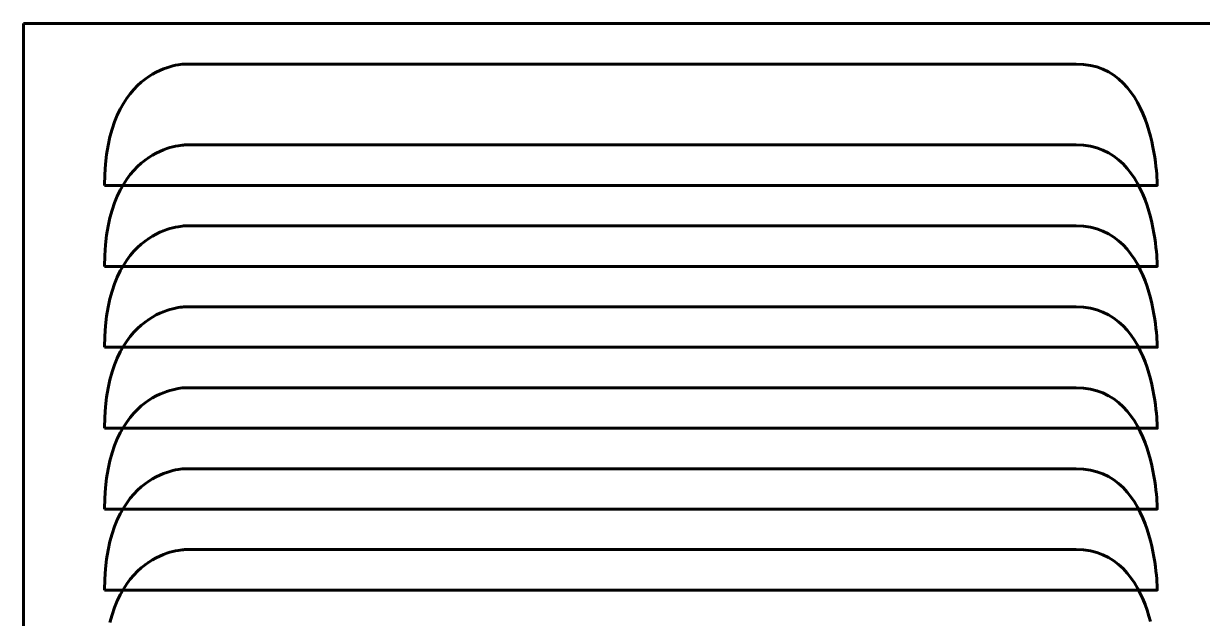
# Model space of a CAD drawing. Header units: millimetres. Extents: x -116965 to 323937, y 291661 to 566926.
# Drawn here: x -28319.1 to -28062.9, y 340233.4 to 340362.8 of the extents above; entities that cross this region are included whole.
import ezdxf

# ---------------------------------------------------------------- set-up
doc = ezdxf.new("R2010")
doc.units = ezdxf.units.MM
doc.layers.get('0').update_dxf_attribs({"lineweight": 18})
doc.layers.add('C00-00-00', color=7, linetype='Continuous')

# ---------------------------------------------------------------- blocks, each defined once
blk = doc.blocks.new('fan1')
at = {"layer": 'C00-00-00', "lineweight": 60}
for points in [[(66482.46, 350162.92), (66746.42, 350162.92), (66746.42, 349898.96), (66482.46, 349898.96)], [(66500.06, 350127.73), (66500.11, 350130.13), (66500.25, 350132.38), (66500.49, 350134.48), (66500.81, 350136.44), (66501.21, 350138.27), (66501.68, 350139.97), (66502.21, 350141.54), (66502.81, 350142.99), (66503.45, 350144.33), (66504.14, 350145.55), (66504.87, 350146.67), (66505.62, 350147.68), (66506.41, 350148.6), (66507.21, 350149.43), (66508.03, 350150.17), (66508.86, 350150.83), (66509.68, 350151.41), (66510.5, 350151.92), (66511.3, 350152.36), (66512.09, 350152.74), (66512.85, 350153.06), (66513.57, 350153.32), (66514.26, 350153.54), (66514.9, 350153.72), (66515.5, 350153.85), (66516.03, 350153.95), (66516.5, 350154.03), (66516.9, 350154.08), (66517.22, 350154.11), (66517.46, 350154.12), (66517.6, 350154.13), (66517.65, 350154.13), (66517.79, 350154.13), (66518.21, 350154.13), (66518.89, 350154.13), (66519.83, 350154.13), (66521.01, 350154.13), (66522.44, 350154.13), (66524.09, 350154.13), (66525.97, 350154.13), (66528.06, 350154.13), (66530.35, 350154.13), (66532.84, 350154.13), (66535.52, 350154.13), (66538.37, 350154.13), (66541.39, 350154.13), (66544.57, 350154.13), (66547.9, 350154.13), (66551.37, 350154.13), (66554.98, 350154.13), (66558.7, 350154.13), (66562.55, 350154.13), (66566.5, 350154.13), (66570.55, 350154.13), (66574.68, 350154.13), (66578.9, 350154.13), (66583.19, 350154.13), (66587.54, 350154.13), (66591.94, 350154.13), (66596.39, 350154.13), (66600.87, 350154.13), (66605.38, 350154.13), (66609.9, 350154.13), (66614.44, 350154.13), (66618.97, 350154.13), (66623.5, 350154.13), (66628.01, 350154.13), (66632.49, 350154.13), (66636.94, 350154.13), (66641.34, 350154.13), (66645.69, 350154.13), (66649.98, 350154.13), (66654.19, 350154.13), (66658.33, 350154.13), (66662.38, 350154.13), (66666.33, 350154.13), (66670.17, 350154.13), (66673.9, 350154.13), (66677.51, 350154.13), (66680.98, 350154.13), (66684.31, 350154.13), (66687.49, 350154.13), (66690.51, 350154.13), (66693.36, 350154.13), (66696.04, 350154.13), (66698.52, 350154.13), (66700.82, 350154.13), (66702.91, 350154.13), (66704.78, 350154.13), (66706.44, 350154.13), (66707.87, 350154.13), (66709.05, 350154.13), (66709.99, 350154.13), (66710.67, 350154.13), (66711.08, 350154.13), (66711.23, 350154.13), (66712.82, 350154.05), (66714.32, 350153.83), (66715.72, 350153.48), (66717.03, 350152.99), (66718.25, 350152.4), (66719.38, 350151.69), (66720.43, 350150.89), (66721.4, 350150), (66722.29, 350149.04), (66723.1, 350148.01), (66723.85, 350146.92), (66724.53, 350145.78), (66725.14, 350144.6), (66725.69, 350143.39), (66726.18, 350142.17), (66726.62, 350140.93), (66727.01, 350139.69), (66727.35, 350138.47), (66727.64, 350137.26), (66727.89, 350136.08), (66728.11, 350134.94), (66728.28, 350133.85), (66728.43, 350132.82), (66728.55, 350131.86), (66728.64, 350130.97), (66728.71, 350130.17), (66728.75, 350129.46), (66728.79, 350128.87), (66728.81, 350128.38), (66728.82, 350128.03), (66728.82, 350127.81), (66728.82, 350127.73), (66728.78, 350127.73), (66728.66, 350127.73), (66728.45, 350127.73), (66728.16, 350127.73), (66727.8, 350127.73), (66727.36, 350127.73), (66726.84, 350127.73), (66726.25, 350127.73), (66725.59, 350127.73), (66724.85, 350127.73), (66724.04, 350127.73), (66723.17, 350127.73), (66722.22, 350127.73), (66721.21, 350127.73), (66720.13, 350127.73), (66718.99, 350127.73), (66717.79, 350127.73), (66716.52, 350127.73), (66715.2, 350127.73), (66713.81, 350127.73), (66712.37, 350127.73), (66710.87, 350127.73), (66709.32, 350127.73), (66707.71, 350127.73), (66706.05, 350127.73), (66704.34, 350127.73), (66702.58, 350127.73), (66700.77, 350127.73), (66698.91, 350127.73), (66697.01, 350127.73), (66695.07, 350127.73), (66693.08, 350127.73), (66691.05, 350127.73), (66688.97, 350127.73), (66686.86, 350127.73), (66684.71, 350127.73), (66682.53, 350127.73), (66680.31, 350127.73), (66678.05, 350127.73), (66675.76, 350127.73), (66673.44, 350127.73), (66671.09, 350127.73), (66668.72, 350127.73), (66666.31, 350127.73), (66663.88, 350127.73), (66661.42, 350127.73), (66658.94, 350127.73), (66656.44, 350127.73), (66653.92, 350127.73), (66651.37, 350127.73), (66648.81, 350127.73), (66646.23, 350127.73), (66643.64, 350127.73), (66641.03, 350127.73), (66638.41, 350127.73), (66635.77, 350127.73), (66633.13, 350127.73), (66630.48, 350127.73), (66627.82, 350127.73), (66625.15, 350127.73), (66622.48, 350127.73), (66619.8, 350127.73), (66617.12, 350127.73), (66614.44, 350127.73), (66611.76, 350127.73), (66609.08, 350127.73), (66606.4, 350127.73), (66603.73, 350127.73), (66601.06, 350127.73), (66598.4, 350127.73), (66595.75, 350127.73), (66593.1, 350127.73), (66590.47, 350127.73), (66587.85, 350127.73), (66585.24, 350127.73), (66582.65, 350127.73), (66580.07, 350127.73), (66577.51, 350127.73), (66574.96, 350127.73), (66572.44, 350127.73), (66569.94, 350127.73), (66567.46, 350127.73), (66565, 350127.73), (66562.57, 350127.73), (66560.16, 350127.73), (66557.78, 350127.73), (66555.43, 350127.73), (66553.12, 350127.73), (66550.83, 350127.73), (66548.57, 350127.73), (66546.35, 350127.73), (66544.17, 350127.73), (66542.02, 350127.73), (66539.9, 350127.73), (66537.83, 350127.73), (66535.8, 350127.73), (66533.81, 350127.73), (66531.87, 350127.73), (66529.96, 350127.73), (66528.11, 350127.73), (66526.3, 350127.73), (66524.54, 350127.73), (66522.83, 350127.73), (66521.17, 350127.73), (66519.56, 350127.73), (66518.01, 350127.73), (66516.51, 350127.73), (66515.07, 350127.73), (66513.68, 350127.73), (66512.36, 350127.73), (66511.09, 350127.73), (66509.89, 350127.73), (66508.75, 350127.73), (66507.67, 350127.73), (66506.66, 350127.73), (66505.71, 350127.73), (66504.84, 350127.73), (66504.03, 350127.73), (66503.29, 350127.73), (66502.63, 350127.73), (66502.03, 350127.73), (66501.52, 350127.73), (66501.08, 350127.73), (66500.71, 350127.73), (66500.43, 350127.73), (66500.22, 350127.73), (66500.1, 350127.73)], [(66500.06, 350110.13), (66500.11, 350112.53), (66500.25, 350114.78), (66500.49, 350116.89), (66500.81, 350118.85), (66501.21, 350120.68), (66501.68, 350122.37), (66502.21, 350123.95), (66502.81, 350125.4), (66503.45, 350126.73), (66504.14, 350127.95), (66504.87, 350129.07), (66505.62, 350130.09), (66506.41, 350131.01), (66507.21, 350131.83), (66508.03, 350132.57), (66508.86, 350133.23), (66509.68, 350133.81), (66510.5, 350134.32), (66511.3, 350134.76), (66512.09, 350135.14), (66512.85, 350135.46), (66513.57, 350135.73), (66514.26, 350135.95), (66514.9, 350136.12), (66515.5, 350136.26), (66516.03, 350136.36), (66516.5, 350136.43), (66516.9, 350136.48), (66517.22, 350136.51), (66517.46, 350136.53), (66517.6, 350136.53), (66517.65, 350136.53), (66517.79, 350136.53), (66518.21, 350136.53), (66518.89, 350136.53), (66519.83, 350136.53), (66521.01, 350136.53), (66522.44, 350136.53), (66524.09, 350136.53), (66525.97, 350136.53), (66528.06, 350136.53), (66530.35, 350136.53), (66532.84, 350136.53), (66535.52, 350136.53), (66538.37, 350136.53), (66541.39, 350136.53), (66544.57, 350136.53), (66547.9, 350136.53), (66551.37, 350136.53), (66554.98, 350136.53), (66558.7, 350136.53), (66562.55, 350136.53), (66566.5, 350136.53), (66570.55, 350136.53), (66574.68, 350136.53), (66578.9, 350136.53), (66583.19, 350136.53), (66587.54, 350136.53), (66591.94, 350136.53), (66596.39, 350136.53), (66600.87, 350136.53), (66605.38, 350136.53), (66609.9, 350136.53), (66614.44, 350136.53), (66618.97, 350136.53), (66623.5, 350136.53), (66628.01, 350136.53), (66632.49, 350136.53), (66636.94, 350136.53), (66641.34, 350136.53), (66645.69, 350136.53), (66649.98, 350136.53), (66654.19, 350136.53), (66658.33, 350136.53), (66662.38, 350136.53), (66666.33, 350136.53), (66670.17, 350136.53), (66673.9, 350136.53), (66677.51, 350136.53), (66680.98, 350136.53), (66684.31, 350136.53), (66687.49, 350136.53), (66690.51, 350136.53), (66693.36, 350136.53), (66696.04, 350136.53), (66698.52, 350136.53), (66700.82, 350136.53), (66702.91, 350136.53), (66704.78, 350136.53), (66706.44, 350136.53), (66707.87, 350136.53), (66709.05, 350136.53), (66709.99, 350136.53), (66710.67, 350136.53), (66711.08, 350136.53), (66711.23, 350136.53), (66712.82, 350136.46), (66714.32, 350136.24), (66715.72, 350135.88), (66717.03, 350135.4), (66718.25, 350134.8), (66719.38, 350134.1), (66720.43, 350133.3), (66721.4, 350132.41), (66722.29, 350131.44), (66723.1, 350130.41), (66723.85, 350129.32), (66724.53, 350128.18), (66725.14, 350127), (66725.69, 350125.8), (66726.18, 350124.57), (66726.62, 350123.33), (66727.01, 350122.1), (66727.35, 350120.87), (66727.64, 350119.67), (66727.89, 350118.49), (66728.11, 350117.35), (66728.28, 350116.26), (66728.43, 350115.22), (66728.55, 350114.26), (66728.64, 350113.37), (66728.71, 350112.57), (66728.75, 350111.87), (66728.79, 350111.27), (66728.81, 350110.79), (66728.82, 350110.43), (66728.82, 350110.21), (66728.82, 350110.13), (66728.78, 350110.13), (66728.66, 350110.13), (66728.45, 350110.13), (66728.16, 350110.13), (66727.8, 350110.13), (66727.36, 350110.13), (66726.84, 350110.13), (66726.25, 350110.13), (66725.59, 350110.13), (66724.85, 350110.13), (66724.04, 350110.13), (66723.17, 350110.13), (66722.22, 350110.13), (66721.21, 350110.13), (66720.13, 350110.13), (66718.99, 350110.13), (66717.79, 350110.13), (66716.52, 350110.13), (66715.2, 350110.13), (66713.81, 350110.13), (66712.37, 350110.13), (66710.87, 350110.13), (66709.32, 350110.13), (66707.71, 350110.13), (66706.05, 350110.13), (66704.34, 350110.13), (66702.58, 350110.13), (66700.77, 350110.13), (66698.91, 350110.13), (66697.01, 350110.13), (66695.07, 350110.13), (66693.08, 350110.13), (66691.05, 350110.13), (66688.97, 350110.13), (66686.86, 350110.13), (66684.71, 350110.13), (66682.53, 350110.13), (66680.31, 350110.13), (66678.05, 350110.13), (66675.76, 350110.13), (66673.44, 350110.13), (66671.09, 350110.13), (66668.72, 350110.13), (66666.31, 350110.13), (66663.88, 350110.13), (66661.42, 350110.13), (66658.94, 350110.13), (66656.44, 350110.13), (66653.92, 350110.13), (66651.37, 350110.13), (66648.81, 350110.13), (66646.23, 350110.13), (66643.64, 350110.13), (66641.03, 350110.13), (66638.41, 350110.13), (66635.77, 350110.13), (66633.13, 350110.13), (66630.48, 350110.13), (66627.82, 350110.13), (66625.15, 350110.13), (66622.48, 350110.13), (66619.8, 350110.13), (66617.12, 350110.13), (66614.44, 350110.13), (66611.76, 350110.13), (66609.08, 350110.13), (66606.4, 350110.13), (66603.73, 350110.13), (66601.06, 350110.13), (66598.4, 350110.13), (66595.75, 350110.13), (66593.1, 350110.13), (66590.47, 350110.13), (66587.85, 350110.13), (66585.24, 350110.13), (66582.65, 350110.13), (66580.07, 350110.13), (66577.51, 350110.13), (66574.96, 350110.13), (66572.44, 350110.13), (66569.94, 350110.13), (66567.46, 350110.13), (66565, 350110.13), (66562.57, 350110.13), (66560.16, 350110.13), (66557.78, 350110.13), (66555.43, 350110.13), (66553.12, 350110.13), (66550.83, 350110.13), (66548.57, 350110.13), (66546.35, 350110.13), (66544.17, 350110.13), (66542.02, 350110.13), (66539.9, 350110.13), (66537.83, 350110.13), (66535.8, 350110.13), (66533.81, 350110.13), (66531.87, 350110.13), (66529.96, 350110.13), (66528.11, 350110.13), (66526.3, 350110.13), (66524.54, 350110.13), (66522.83, 350110.13), (66521.17, 350110.13), (66519.56, 350110.13), (66518.01, 350110.13), (66516.51, 350110.13), (66515.07, 350110.13), (66513.68, 350110.13), (66512.36, 350110.13), (66511.09, 350110.13), (66509.89, 350110.13), (66508.75, 350110.13), (66507.67, 350110.13), (66506.66, 350110.13), (66505.71, 350110.13), (66504.84, 350110.13), (66504.03, 350110.13), (66503.29, 350110.13), (66502.63, 350110.13), (66502.03, 350110.13), (66501.52, 350110.13), (66501.08, 350110.13), (66500.71, 350110.13), (66500.43, 350110.13), (66500.22, 350110.13), (66500.1, 350110.13)], [(66500.06, 350092.54), (66500.11, 350094.94), (66500.25, 350097.18), (66500.49, 350099.29), (66500.81, 350101.25), (66501.21, 350103.08), (66501.68, 350104.77), (66502.21, 350106.35), (66502.81, 350107.8), (66503.45, 350109.13), (66504.14, 350110.35), (66504.87, 350111.47), (66505.62, 350112.49), (66506.41, 350113.41), (66507.21, 350114.23), (66508.03, 350114.97), (66508.86, 350115.63), (66509.68, 350116.21), (66510.5, 350116.72), (66511.3, 350117.16), (66512.09, 350117.54), (66512.85, 350117.86), (66513.57, 350118.12), (66514.26, 350118.34), (66514.9, 350118.52), (66515.5, 350118.65), (66516.03, 350118.76), (66516.5, 350118.83), (66516.9, 350118.88), (66517.22, 350118.91), (66517.46, 350118.92), (66517.6, 350118.93), (66517.65, 350118.93), (66517.79, 350118.93), (66518.21, 350118.93), (66518.89, 350118.93), (66519.83, 350118.93), (66521.01, 350118.93), (66522.44, 350118.93), (66524.09, 350118.93), (66525.97, 350118.93), (66528.06, 350118.93), (66530.35, 350118.93), (66532.84, 350118.93), (66535.52, 350118.93), (66538.37, 350118.93), (66541.39, 350118.93), (66544.57, 350118.93), (66547.9, 350118.93), (66551.37, 350118.93), (66554.98, 350118.93), (66558.7, 350118.93), (66562.55, 350118.93), (66566.5, 350118.93), (66570.55, 350118.93), (66574.68, 350118.93), (66578.9, 350118.93), (66583.19, 350118.93), (66587.54, 350118.93), (66591.94, 350118.93), (66596.39, 350118.93), (66600.87, 350118.93), (66605.38, 350118.93), (66609.9, 350118.93), (66614.44, 350118.93), (66618.97, 350118.93), (66623.5, 350118.93), (66628.01, 350118.93), (66632.49, 350118.93), (66636.94, 350118.93), (66641.34, 350118.93), (66645.69, 350118.93), (66649.98, 350118.93), (66654.19, 350118.93), (66658.33, 350118.93), (66662.38, 350118.93), (66666.33, 350118.93), (66670.17, 350118.93), (66673.9, 350118.93), (66677.51, 350118.93), (66680.98, 350118.93), (66684.31, 350118.93), (66687.49, 350118.93), (66690.51, 350118.93), (66693.36, 350118.93), (66696.04, 350118.93), (66698.52, 350118.93), (66700.82, 350118.93), (66702.91, 350118.93), (66704.78, 350118.93), (66706.44, 350118.93), (66707.87, 350118.93), (66709.05, 350118.93), (66709.99, 350118.93), (66710.67, 350118.93), (66711.08, 350118.93), (66711.23, 350118.93), (66712.82, 350118.85), (66714.32, 350118.63), (66715.72, 350118.28), (66717.03, 350117.8), (66718.25, 350117.2), (66719.38, 350116.49), (66720.43, 350115.69), (66721.4, 350114.81), (66722.29, 350113.84), (66723.1, 350112.81), (66723.85, 350111.72), (66724.53, 350110.58), (66725.14, 350109.4), (66725.69, 350108.2), (66726.18, 350106.97), (66726.62, 350105.73), (66727.01, 350104.5), (66727.35, 350103.27), (66727.64, 350102.07), (66727.89, 350100.89), (66728.11, 350099.75), (66728.28, 350098.66), (66728.43, 350097.63), (66728.55, 350096.66), (66728.64, 350095.77), (66728.71, 350094.97), (66728.75, 350094.27), (66728.79, 350093.67), (66728.81, 350093.19), (66728.82, 350092.84), (66728.82, 350092.61), (66728.82, 350092.54), (66728.78, 350092.54), (66728.66, 350092.54), (66728.45, 350092.54), (66728.16, 350092.54), (66727.8, 350092.54), (66727.36, 350092.54), (66726.84, 350092.54), (66726.25, 350092.54), (66725.59, 350092.54), (66724.85, 350092.54), (66724.04, 350092.54), (66723.17, 350092.54), (66722.22, 350092.54), (66721.21, 350092.54), (66720.13, 350092.54), (66718.99, 350092.54), (66717.79, 350092.54), (66716.52, 350092.54), (66715.2, 350092.54), (66713.81, 350092.54), (66712.37, 350092.54), (66710.87, 350092.54), (66709.32, 350092.54), (66707.71, 350092.54), (66706.05, 350092.54), (66704.34, 350092.54), (66702.58, 350092.54), (66700.77, 350092.54), (66698.91, 350092.54), (66697.01, 350092.54), (66695.07, 350092.54), (66693.08, 350092.54), (66691.05, 350092.54), (66688.97, 350092.54), (66686.86, 350092.54), (66684.71, 350092.54), (66682.53, 350092.54), (66680.31, 350092.54), (66678.05, 350092.54), (66675.76, 350092.54), (66673.44, 350092.54), (66671.09, 350092.54), (66668.72, 350092.54), (66666.31, 350092.54), (66663.88, 350092.54), (66661.42, 350092.54), (66658.94, 350092.54), (66656.44, 350092.54), (66653.92, 350092.54), (66651.37, 350092.54), (66648.81, 350092.54), (66646.23, 350092.54), (66643.64, 350092.54), (66641.03, 350092.54), (66638.41, 350092.54), (66635.77, 350092.54), (66633.13, 350092.54), (66630.48, 350092.54), (66627.82, 350092.54), (66625.15, 350092.54), (66622.48, 350092.54), (66619.8, 350092.54), (66617.12, 350092.54), (66614.44, 350092.54), (66611.76, 350092.54), (66609.08, 350092.54), (66606.4, 350092.54), (66603.73, 350092.54), (66601.06, 350092.54), (66598.4, 350092.54), (66595.75, 350092.54), (66593.1, 350092.54), (66590.47, 350092.54), (66587.85, 350092.54), (66585.24, 350092.54), (66582.65, 350092.54), (66580.07, 350092.54), (66577.51, 350092.54), (66574.96, 350092.54), (66572.44, 350092.54), (66569.94, 350092.54), (66567.46, 350092.54), (66565, 350092.54), (66562.57, 350092.54), (66560.16, 350092.54), (66557.78, 350092.54), (66555.43, 350092.54), (66553.12, 350092.54), (66550.83, 350092.54), (66548.57, 350092.54), (66546.35, 350092.54), (66544.17, 350092.54), (66542.02, 350092.54), (66539.9, 350092.54), (66537.83, 350092.54), (66535.8, 350092.54), (66533.81, 350092.54), (66531.87, 350092.54), (66529.96, 350092.54), (66528.11, 350092.54), (66526.3, 350092.54), (66524.54, 350092.54), (66522.83, 350092.54), (66521.17, 350092.54), (66519.56, 350092.54), (66518.01, 350092.54), (66516.51, 350092.54), (66515.07, 350092.54), (66513.68, 350092.54), (66512.36, 350092.54), (66511.09, 350092.54), (66509.89, 350092.54), (66508.75, 350092.54), (66507.67, 350092.54), (66506.66, 350092.54), (66505.71, 350092.54), (66504.84, 350092.54), (66504.03, 350092.54), (66503.29, 350092.54), (66502.63, 350092.54), (66502.03, 350092.54), (66501.52, 350092.54), (66501.08, 350092.54), (66500.71, 350092.54), (66500.43, 350092.54), (66500.22, 350092.54), (66500.1, 350092.54)], [(66500.06, 350074.94), (66500.11, 350077.33), (66500.25, 350079.58), (66500.49, 350081.69), (66500.81, 350083.65), (66501.21, 350085.48), (66501.68, 350087.17), (66502.21, 350088.75), (66502.81, 350090.2), (66503.45, 350091.53), (66504.14, 350092.76), (66504.87, 350093.87), (66505.62, 350094.89), (66506.41, 350095.81), (66507.21, 350096.64), (66508.03, 350097.38), (66508.86, 350098.03), (66509.68, 350098.61), (66510.5, 350099.12), (66511.3, 350099.56), (66512.09, 350099.94), (66512.85, 350100.26), (66513.57, 350100.53), (66514.26, 350100.75), (66514.9, 350100.92), (66515.5, 350101.06), (66516.03, 350101.16), (66516.5, 350101.23), (66516.9, 350101.28), (66517.22, 350101.31), (66517.46, 350101.33), (66517.6, 350101.33), (66517.65, 350101.33), (66517.79, 350101.33), (66518.21, 350101.33), (66518.89, 350101.33), (66519.83, 350101.33), (66521.01, 350101.33), (66522.44, 350101.33), (66524.09, 350101.33), (66525.97, 350101.33), (66528.06, 350101.33), (66530.35, 350101.33), (66532.84, 350101.33), (66535.52, 350101.33), (66538.37, 350101.33), (66541.39, 350101.33), (66544.57, 350101.33), (66547.9, 350101.33), (66551.37, 350101.33), (66554.98, 350101.33), (66558.7, 350101.33), (66562.55, 350101.33), (66566.5, 350101.33), (66570.55, 350101.33), (66574.68, 350101.33), (66578.9, 350101.33), (66583.19, 350101.33), (66587.54, 350101.33), (66591.94, 350101.33), (66596.39, 350101.33), (66600.87, 350101.33), (66605.38, 350101.33), (66609.9, 350101.33), (66614.44, 350101.33), (66618.97, 350101.33), (66623.5, 350101.33), (66628.01, 350101.33), (66632.49, 350101.33), (66636.94, 350101.33), (66641.34, 350101.33), (66645.69, 350101.33), (66649.98, 350101.33), (66654.19, 350101.33), (66658.33, 350101.33), (66662.38, 350101.33), (66666.33, 350101.33), (66670.17, 350101.33), (66673.9, 350101.33), (66677.51, 350101.33), (66680.98, 350101.33), (66684.31, 350101.33), (66687.49, 350101.33), (66690.51, 350101.33), (66693.36, 350101.33), (66696.04, 350101.33), (66698.52, 350101.33), (66700.82, 350101.33), (66702.91, 350101.33), (66704.78, 350101.33), (66706.44, 350101.33), (66707.87, 350101.33), (66709.05, 350101.33), (66709.99, 350101.33), (66710.67, 350101.33), (66711.08, 350101.33), (66711.23, 350101.33), (66712.82, 350101.26), (66714.32, 350101.04), (66715.72, 350100.68), (66717.03, 350100.2), (66718.25, 350099.6), (66719.38, 350098.9), (66720.43, 350098.1), (66721.4, 350097.21), (66722.29, 350096.24), (66723.1, 350095.21), (66723.85, 350094.12), (66724.53, 350092.98), (66725.14, 350091.8), (66725.69, 350090.6), (66726.18, 350089.37), (66726.62, 350088.13), (66727.01, 350086.9), (66727.35, 350085.67), (66727.64, 350084.47), (66727.89, 350083.29), (66728.11, 350082.15), (66728.28, 350081.06), (66728.43, 350080.03), (66728.55, 350079.06), (66728.64, 350078.17), (66728.71, 350077.37), (66728.75, 350076.67), (66728.79, 350076.07), (66728.81, 350075.59), (66728.82, 350075.23), (66728.82, 350075.01), (66728.82, 350074.94), (66728.78, 350074.94), (66728.66, 350074.94), (66728.45, 350074.94), (66728.16, 350074.94), (66727.8, 350074.94), (66727.36, 350074.94), (66726.84, 350074.94), (66726.25, 350074.94), (66725.59, 350074.94), (66724.85, 350074.94), (66724.04, 350074.94), (66723.17, 350074.94), (66722.22, 350074.94), (66721.21, 350074.94), (66720.13, 350074.94), (66718.99, 350074.94), (66717.79, 350074.94), (66716.52, 350074.94), (66715.2, 350074.94), (66713.81, 350074.94), (66712.37, 350074.94), (66710.87, 350074.94), (66709.32, 350074.94), (66707.71, 350074.94), (66706.05, 350074.94), (66704.34, 350074.94), (66702.58, 350074.94), (66700.77, 350074.94), (66698.91, 350074.94), (66697.01, 350074.94), (66695.07, 350074.94), (66693.08, 350074.94), (66691.05, 350074.94), (66688.97, 350074.94), (66686.86, 350074.94), (66684.71, 350074.94), (66682.53, 350074.94), (66680.31, 350074.94), (66678.05, 350074.94), (66675.76, 350074.94), (66673.44, 350074.94), (66671.09, 350074.94), (66668.72, 350074.94), (66666.31, 350074.94), (66663.88, 350074.94), (66661.42, 350074.94), (66658.94, 350074.94), (66656.44, 350074.94), (66653.92, 350074.94), (66651.37, 350074.94), (66648.81, 350074.94), (66646.23, 350074.94), (66643.64, 350074.94), (66641.03, 350074.94), (66638.41, 350074.94), (66635.77, 350074.94), (66633.13, 350074.94), (66630.48, 350074.94), (66627.82, 350074.94), (66625.15, 350074.94), (66622.48, 350074.94), (66619.8, 350074.94), (66617.12, 350074.94), (66614.44, 350074.94), (66611.76, 350074.94), (66609.08, 350074.94), (66606.4, 350074.94), (66603.73, 350074.94), (66601.06, 350074.94), (66598.4, 350074.94), (66595.75, 350074.94), (66593.1, 350074.94), (66590.47, 350074.94), (66587.85, 350074.94), (66585.24, 350074.94), (66582.65, 350074.94), (66580.07, 350074.94), (66577.51, 350074.94), (66574.96, 350074.94), (66572.44, 350074.94), (66569.94, 350074.94), (66567.46, 350074.94), (66565, 350074.94), (66562.57, 350074.94), (66560.16, 350074.94), (66557.78, 350074.94), (66555.43, 350074.94), (66553.12, 350074.94), (66550.83, 350074.94), (66548.57, 350074.94), (66546.35, 350074.94), (66544.17, 350074.94), (66542.02, 350074.94), (66539.9, 350074.94), (66537.83, 350074.94), (66535.8, 350074.94), (66533.81, 350074.94), (66531.87, 350074.94), (66529.96, 350074.94), (66528.11, 350074.94), (66526.3, 350074.94), (66524.54, 350074.94), (66522.83, 350074.94), (66521.17, 350074.94), (66519.56, 350074.94), (66518.01, 350074.94), (66516.51, 350074.94), (66515.07, 350074.94), (66513.68, 350074.94), (66512.36, 350074.94), (66511.09, 350074.94), (66509.89, 350074.94), (66508.75, 350074.94), (66507.67, 350074.94), (66506.66, 350074.94), (66505.71, 350074.94), (66504.84, 350074.94), (66504.03, 350074.94), (66503.29, 350074.94), (66502.63, 350074.94), (66502.03, 350074.94), (66501.52, 350074.94), (66501.08, 350074.94), (66500.71, 350074.94), (66500.43, 350074.94), (66500.22, 350074.94), (66500.1, 350074.94)], [(66500.06, 350057.34), (66500.11, 350059.74), (66500.25, 350061.99), (66500.49, 350064.09), (66500.81, 350066.05), (66501.21, 350067.88), (66501.68, 350069.58), (66502.21, 350071.15), (66502.81, 350072.6), (66503.45, 350073.94), (66504.14, 350075.16), (66504.87, 350076.28), (66505.62, 350077.29), (66506.41, 350078.21), (66507.21, 350079.04), (66508.03, 350079.78), (66508.86, 350080.44), (66509.68, 350081.02), (66510.5, 350081.53), (66511.3, 350081.97), (66512.09, 350082.35), (66512.85, 350082.67), (66513.57, 350082.93), (66514.26, 350083.15), (66514.9, 350083.32), (66515.5, 350083.46), (66516.03, 350083.56), (66516.5, 350083.64), (66516.9, 350083.69), (66517.22, 350083.72), (66517.46, 350083.73), (66517.6, 350083.74), (66517.65, 350083.74), (66517.79, 350083.74), (66518.21, 350083.74), (66518.89, 350083.74), (66519.83, 350083.74), (66521.01, 350083.74), (66522.44, 350083.74), (66524.09, 350083.74), (66525.97, 350083.74), (66528.06, 350083.74), (66530.35, 350083.74), (66532.84, 350083.74), (66535.52, 350083.74), (66538.37, 350083.74), (66541.39, 350083.74), (66544.57, 350083.74), (66547.9, 350083.74), (66551.37, 350083.74), (66554.98, 350083.74), (66558.7, 350083.74), (66562.55, 350083.74), (66566.5, 350083.74), (66570.55, 350083.74), (66574.68, 350083.74), (66578.9, 350083.74), (66583.19, 350083.74), (66587.54, 350083.74), (66591.94, 350083.74), (66596.39, 350083.74), (66600.87, 350083.74), (66605.38, 350083.74), (66609.9, 350083.74), (66614.44, 350083.74), (66618.97, 350083.74), (66623.5, 350083.74), (66628.01, 350083.74), (66632.49, 350083.74), (66636.94, 350083.74), (66641.34, 350083.74), (66645.69, 350083.74), (66649.98, 350083.74), (66654.19, 350083.74), (66658.33, 350083.74), (66662.38, 350083.74), (66666.33, 350083.74), (66670.17, 350083.74), (66673.9, 350083.74), (66677.51, 350083.74), (66680.98, 350083.74), (66684.31, 350083.74), (66687.49, 350083.74), (66690.51, 350083.74), (66693.36, 350083.74), (66696.04, 350083.74), (66698.52, 350083.74), (66700.82, 350083.74), (66702.91, 350083.74), (66704.78, 350083.74), (66706.44, 350083.74), (66707.87, 350083.74), (66709.05, 350083.74), (66709.99, 350083.74), (66710.67, 350083.74), (66711.08, 350083.74), (66711.23, 350083.74), (66712.82, 350083.66), (66714.32, 350083.44), (66715.72, 350083.08), (66717.03, 350082.6), (66718.25, 350082.01), (66719.38, 350081.3), (66720.43, 350080.5), (66721.4, 350079.61), (66722.29, 350078.65), (66723.1, 350077.61), (66723.85, 350076.52), (66724.53, 350075.38), (66725.14, 350074.21), (66725.69, 350073), (66726.18, 350071.77), (66726.62, 350070.54), (66727.01, 350069.3), (66727.35, 350068.08), (66727.64, 350066.87), (66727.89, 350065.69), (66728.11, 350064.55), (66728.28, 350063.46), (66728.43, 350062.43), (66728.55, 350061.46), (66728.64, 350060.58), (66728.71, 350059.78), (66728.75, 350059.07), (66728.79, 350058.47), (66728.81, 350057.99), (66728.82, 350057.64), (66728.82, 350057.42), (66728.82, 350057.34), (66728.78, 350057.34), (66728.66, 350057.34), (66728.45, 350057.34), (66728.16, 350057.34), (66727.8, 350057.34), (66727.36, 350057.34), (66726.84, 350057.34), (66726.25, 350057.34), (66725.59, 350057.34), (66724.85, 350057.34), (66724.04, 350057.34), (66723.17, 350057.34), (66722.22, 350057.34), (66721.21, 350057.34), (66720.13, 350057.34), (66718.99, 350057.34), (66717.79, 350057.34), (66716.52, 350057.34), (66715.2, 350057.34), (66713.81, 350057.34), (66712.37, 350057.34), (66710.87, 350057.34), (66709.32, 350057.34), (66707.71, 350057.34), (66706.05, 350057.34), (66704.34, 350057.34), (66702.58, 350057.34), (66700.77, 350057.34), (66698.91, 350057.34), (66697.01, 350057.34), (66695.07, 350057.34), (66693.08, 350057.34), (66691.05, 350057.34), (66688.97, 350057.34), (66686.86, 350057.34), (66684.71, 350057.34), (66682.53, 350057.34), (66680.31, 350057.34), (66678.05, 350057.34), (66675.76, 350057.34), (66673.44, 350057.34), (66671.09, 350057.34), (66668.72, 350057.34), (66666.31, 350057.34), (66663.88, 350057.34), (66661.42, 350057.34), (66658.94, 350057.34), (66656.44, 350057.34), (66653.92, 350057.34), (66651.37, 350057.34), (66648.81, 350057.34), (66646.23, 350057.34), (66643.64, 350057.34), (66641.03, 350057.34), (66638.41, 350057.34), (66635.77, 350057.34), (66633.13, 350057.34), (66630.48, 350057.34), (66627.82, 350057.34), (66625.15, 350057.34), (66622.48, 350057.34), (66619.8, 350057.34), (66617.12, 350057.34), (66614.44, 350057.34), (66611.76, 350057.34), (66609.08, 350057.34), (66606.4, 350057.34), (66603.73, 350057.34), (66601.06, 350057.34), (66598.4, 350057.34), (66595.75, 350057.34), (66593.1, 350057.34), (66590.47, 350057.34), (66587.85, 350057.34), (66585.24, 350057.34), (66582.65, 350057.34), (66580.07, 350057.34), (66577.51, 350057.34), (66574.96, 350057.34), (66572.44, 350057.34), (66569.94, 350057.34), (66567.46, 350057.34), (66565, 350057.34), (66562.57, 350057.34), (66560.16, 350057.34), (66557.78, 350057.34), (66555.43, 350057.34), (66553.12, 350057.34), (66550.83, 350057.34), (66548.57, 350057.34), (66546.35, 350057.34), (66544.17, 350057.34), (66542.02, 350057.34), (66539.9, 350057.34), (66537.83, 350057.34), (66535.8, 350057.34), (66533.81, 350057.34), (66531.87, 350057.34), (66529.96, 350057.34), (66528.11, 350057.34), (66526.3, 350057.34), (66524.54, 350057.34), (66522.83, 350057.34), (66521.17, 350057.34), (66519.56, 350057.34), (66518.01, 350057.34), (66516.51, 350057.34), (66515.07, 350057.34), (66513.68, 350057.34), (66512.36, 350057.34), (66511.09, 350057.34), (66509.89, 350057.34), (66508.75, 350057.34), (66507.67, 350057.34), (66506.66, 350057.34), (66505.71, 350057.34), (66504.84, 350057.34), (66504.03, 350057.34), (66503.29, 350057.34), (66502.63, 350057.34), (66502.03, 350057.34), (66501.52, 350057.34), (66501.08, 350057.34), (66500.71, 350057.34), (66500.43, 350057.34), (66500.22, 350057.34), (66500.1, 350057.34)], [(66500.06, 350039.74), (66500.11, 350042.14), (66500.25, 350044.39), (66500.49, 350046.49), (66500.81, 350048.46), (66501.21, 350050.28), (66501.68, 350051.98), (66502.21, 350053.55), (66502.81, 350055), (66503.45, 350056.34), (66504.14, 350057.56), (66504.87, 350058.68), (66505.62, 350059.7), (66506.41, 350060.62), (66507.21, 350061.44), (66508.03, 350062.18), (66508.86, 350062.84), (66509.68, 350063.42), (66510.5, 350063.93), (66511.3, 350064.37), (66512.09, 350064.75), (66512.85, 350065.07), (66513.57, 350065.34), (66514.26, 350065.55), (66514.9, 350065.73), (66515.5, 350065.86), (66516.03, 350065.97), (66516.5, 350066.04), (66516.9, 350066.09), (66517.22, 350066.12), (66517.46, 350066.13), (66517.6, 350066.14), (66517.65, 350066.14), (66517.79, 350066.14), (66518.21, 350066.14), (66518.89, 350066.14), (66519.83, 350066.14), (66521.01, 350066.14), (66522.44, 350066.14), (66524.09, 350066.14), (66525.97, 350066.14), (66528.06, 350066.14), (66530.35, 350066.14), (66532.84, 350066.14), (66535.52, 350066.14), (66538.37, 350066.14), (66541.39, 350066.14), (66544.57, 350066.14), (66547.9, 350066.14), (66551.37, 350066.14), (66554.98, 350066.14), (66558.7, 350066.14), (66562.55, 350066.14), (66566.5, 350066.14), (66570.55, 350066.14), (66574.68, 350066.14), (66578.9, 350066.14), (66583.19, 350066.14), (66587.54, 350066.14), (66591.94, 350066.14), (66596.39, 350066.14), (66600.87, 350066.14), (66605.38, 350066.14), (66609.9, 350066.14), (66614.44, 350066.14), (66618.97, 350066.14), (66623.5, 350066.14), (66628.01, 350066.14), (66632.49, 350066.14), (66636.94, 350066.14), (66641.34, 350066.14), (66645.69, 350066.14), (66649.98, 350066.14), (66654.19, 350066.14), (66658.33, 350066.14), (66662.38, 350066.14), (66666.33, 350066.14), (66670.17, 350066.14), (66673.9, 350066.14), (66677.51, 350066.14), (66680.98, 350066.14), (66684.31, 350066.14), (66687.49, 350066.14), (66690.51, 350066.14), (66693.36, 350066.14), (66696.04, 350066.14), (66698.52, 350066.14), (66700.82, 350066.14), (66702.91, 350066.14), (66704.78, 350066.14), (66706.44, 350066.14), (66707.87, 350066.14), (66709.05, 350066.14), (66709.99, 350066.14), (66710.67, 350066.14), (66711.08, 350066.14), (66711.23, 350066.14), (66712.82, 350066.07), (66714.32, 350065.84), (66715.72, 350065.49), (66717.03, 350065.01), (66718.25, 350064.41), (66719.38, 350063.7), (66720.43, 350062.9), (66721.4, 350062.02), (66722.29, 350061.05), (66723.1, 350060.02), (66723.85, 350058.93), (66724.53, 350057.79), (66725.14, 350056.61), (66725.69, 350055.4), (66726.18, 350054.18), (66726.62, 350052.94), (66727.01, 350051.71), (66727.35, 350050.48), (66727.64, 350049.27), (66727.89, 350048.1), (66728.11, 350046.96), (66728.28, 350045.87), (66728.43, 350044.83), (66728.55, 350043.87), (66728.64, 350042.98), (66728.71, 350042.18), (66728.75, 350041.48), (66728.79, 350040.88), (66728.81, 350040.4), (66728.82, 350040.04), (66728.82, 350039.82), (66728.82, 350039.74), (66728.78, 350039.74), (66728.66, 350039.74), (66728.45, 350039.74), (66728.16, 350039.74), (66727.8, 350039.74), (66727.36, 350039.74), (66726.84, 350039.74), (66726.25, 350039.74), (66725.59, 350039.74), (66724.85, 350039.74), (66724.04, 350039.74), (66723.17, 350039.74), (66722.22, 350039.74), (66721.21, 350039.74), (66720.13, 350039.74), (66718.99, 350039.74), (66717.79, 350039.74), (66716.52, 350039.74), (66715.2, 350039.74), (66713.81, 350039.74), (66712.37, 350039.74), (66710.87, 350039.74), (66709.32, 350039.74), (66707.71, 350039.74), (66706.05, 350039.74), (66704.34, 350039.74), (66702.58, 350039.74), (66700.77, 350039.74), (66698.91, 350039.74), (66697.01, 350039.74), (66695.07, 350039.74), (66693.08, 350039.74), (66691.05, 350039.74), (66688.97, 350039.74), (66686.86, 350039.74), (66684.71, 350039.74), (66682.53, 350039.74), (66680.31, 350039.74), (66678.05, 350039.74), (66675.76, 350039.74), (66673.44, 350039.74), (66671.09, 350039.74), (66668.72, 350039.74), (66666.31, 350039.74), (66663.88, 350039.74), (66661.42, 350039.74), (66658.94, 350039.74), (66656.44, 350039.74), (66653.92, 350039.74), (66651.37, 350039.74), (66648.81, 350039.74), (66646.23, 350039.74), (66643.64, 350039.74), (66641.03, 350039.74), (66638.41, 350039.74), (66635.77, 350039.74), (66633.13, 350039.74), (66630.48, 350039.74), (66627.82, 350039.74), (66625.15, 350039.74), (66622.48, 350039.74), (66619.8, 350039.74), (66617.12, 350039.74), (66614.44, 350039.74), (66611.76, 350039.74), (66609.08, 350039.74), (66606.4, 350039.74), (66603.73, 350039.74), (66601.06, 350039.74), (66598.4, 350039.74), (66595.75, 350039.74), (66593.1, 350039.74), (66590.47, 350039.74), (66587.85, 350039.74), (66585.24, 350039.74), (66582.65, 350039.74), (66580.07, 350039.74), (66577.51, 350039.74), (66574.96, 350039.74), (66572.44, 350039.74), (66569.94, 350039.74), (66567.46, 350039.74), (66565, 350039.74), (66562.57, 350039.74), (66560.16, 350039.74), (66557.78, 350039.74), (66555.43, 350039.74), (66553.12, 350039.74), (66550.83, 350039.74), (66548.57, 350039.74), (66546.35, 350039.74), (66544.17, 350039.74), (66542.02, 350039.74), (66539.9, 350039.74), (66537.83, 350039.74), (66535.8, 350039.74), (66533.81, 350039.74), (66531.87, 350039.74), (66529.96, 350039.74), (66528.11, 350039.74), (66526.3, 350039.74), (66524.54, 350039.74), (66522.83, 350039.74), (66521.17, 350039.74), (66519.56, 350039.74), (66518.01, 350039.74), (66516.51, 350039.74), (66515.07, 350039.74), (66513.68, 350039.74), (66512.36, 350039.74), (66511.09, 350039.74), (66509.89, 350039.74), (66508.75, 350039.74), (66507.67, 350039.74), (66506.66, 350039.74), (66505.71, 350039.74), (66504.84, 350039.74), (66504.03, 350039.74), (66503.29, 350039.74), (66502.63, 350039.74), (66502.03, 350039.74), (66501.52, 350039.74), (66501.08, 350039.74), (66500.71, 350039.74), (66500.43, 350039.74), (66500.22, 350039.74), (66500.1, 350039.74)]]:
    blk.add_lwpolyline(points, close=True, dxfattribs=at)
blk.add_lwpolyline([(66501.21, 350032.69), (66501.68, 350034.39), (66502.21, 350035.96), (66502.81, 350037.41), (66503.45, 350038.74), (66504.14, 350039.97), (66504.87, 350041.08), (66505.62, 350042.1), (66506.41, 350043.02), (66507.21, 350043.85), (66508.03, 350044.59), (66508.86, 350045.25), (66509.68, 350045.83), (66510.5, 350046.33), (66511.3, 350046.77), (66512.09, 350047.15), (66512.85, 350047.47), (66513.57, 350047.74), (66514.26, 350047.96), (66514.9, 350048.13), (66515.5, 350048.27), (66516.03, 350048.37), (66516.5, 350048.44), (66516.9, 350048.49), (66517.22, 350048.52), (66517.46, 350048.54), (66517.6, 350048.54), (66517.65, 350048.54), (66517.79, 350048.54), (66518.21, 350048.54), (66518.89, 350048.54), (66519.83, 350048.54), (66521.01, 350048.54), (66522.44, 350048.54), (66524.09, 350048.54), (66525.97, 350048.54), (66528.06, 350048.54), (66530.35, 350048.54), (66532.84, 350048.54), (66535.52, 350048.54), (66538.37, 350048.54), (66541.39, 350048.54), (66544.57, 350048.54), (66547.9, 350048.54), (66551.37, 350048.54), (66554.98, 350048.54), (66558.7, 350048.54), (66562.55, 350048.54), (66566.5, 350048.54), (66570.55, 350048.54), (66574.68, 350048.54), (66578.9, 350048.54), (66583.19, 350048.54), (66587.54, 350048.54), (66591.94, 350048.54), (66596.39, 350048.54), (66600.87, 350048.54), (66605.38, 350048.54), (66609.9, 350048.54), (66614.44, 350048.54), (66618.97, 350048.54), (66623.5, 350048.54), (66628.01, 350048.54), (66632.49, 350048.54), (66636.94, 350048.54), (66641.34, 350048.54), (66645.69, 350048.54), (66649.98, 350048.54), (66654.19, 350048.54), (66658.33, 350048.54), (66662.38, 350048.54), (66666.33, 350048.54), (66670.17, 350048.54), (66673.9, 350048.54), (66677.51, 350048.54), (66680.98, 350048.54), (66684.31, 350048.54), (66687.49, 350048.54), (66690.51, 350048.54), (66693.36, 350048.54), (66696.04, 350048.54), (66698.52, 350048.54), (66700.82, 350048.54), (66702.91, 350048.54), (66704.78, 350048.54), (66706.44, 350048.54), (66707.87, 350048.54), (66709.05, 350048.54), (66709.99, 350048.54), (66710.67, 350048.54), (66711.08, 350048.54), (66711.23, 350048.54), (66712.82, 350048.47), (66714.32, 350048.25), (66715.72, 350047.89), (66717.03, 350047.41), (66718.25, 350046.81), (66719.38, 350046.11), (66720.43, 350045.31), (66721.4, 350044.42), (66722.29, 350043.46), (66723.1, 350042.42), (66723.85, 350041.33), (66724.53, 350040.19), (66725.14, 350039.01), (66725.69, 350037.81), (66726.18, 350036.58), (66726.62, 350035.35), (66727.01, 350034.11), (66727.35, 350032.88)], dxfattribs=at)

msp = doc.modelspace()

# ---------------------------------------------------------------- block references
at = {"lineweight": -3}
msp.add_blockref('fan1', (-94801.589781, -9800.1675), dxfattribs=at)

doc.saveas('drawing.dxf')
